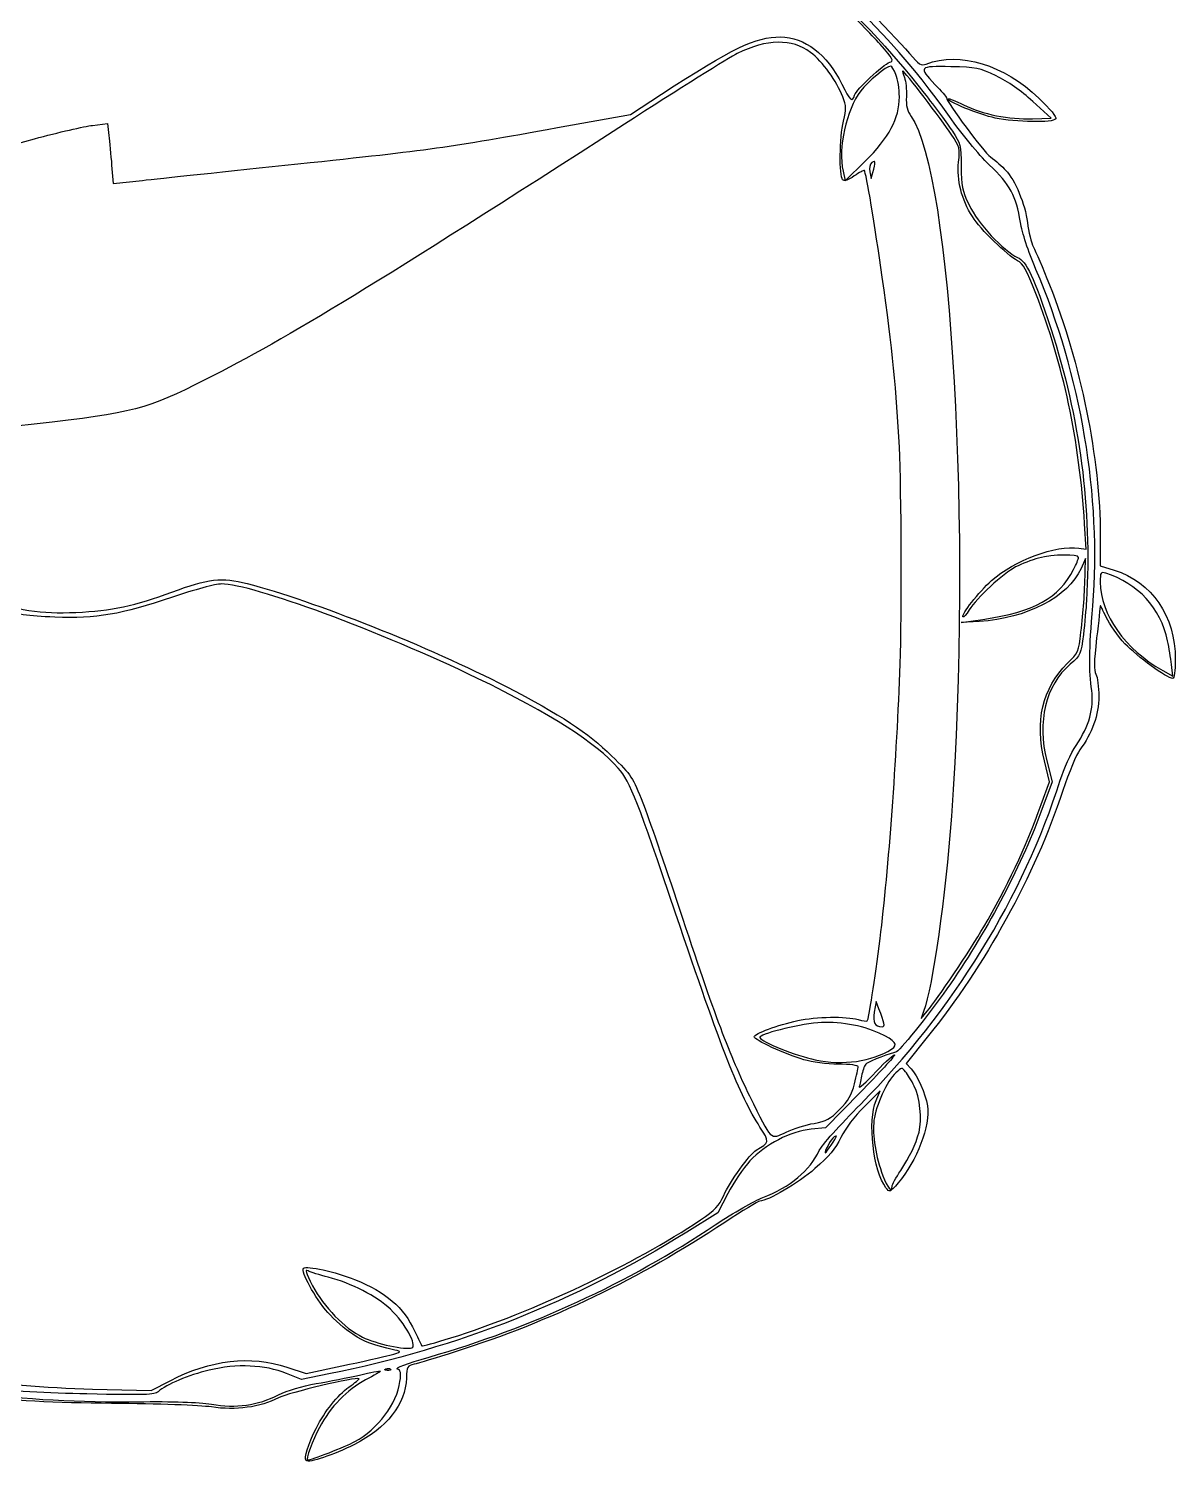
# Model space of a CAD drawing. Extents: x 5 to 509, y -8625 to -7917.
# Drawn here: x 390.37 to 428.7, y -8330.33 to -8282.37 of the extents above; entities that cross this region are included whole.
import ezdxf

# ---------------------------------------------------------------- set-up
doc = ezdxf.new("R2010")
doc.units = 0
doc.layers.add('Corps', color=7, linetype='CONTINUOUS')

msp = doc.modelspace()

# ---------------------------------------------------------------- linework, layer by layer
at = {"layer": 'Corps', "color": 6}
for p, q in [((419.363086, -8283.89992), (419.363076, -8283.89992)), ((410.487546, -8285.23682), (411.524826, -8284.56132)), ((424.554226, -8285.35872), (423.939386, -8284.80032)), ((392.509526, -8285.60262), (393.004766, -8285.54462)), ((393.004766, -8285.54462), (393.050566, -8285.93592)), ((408.045586, -8285.67862), (410.487546, -8285.23682)), ((423.928926, -8285.38172), (424.554226, -8285.35872)), ((393.145366, -8286.93712), (393.194266, -8287.54702)), ((417.595886, -8287.13792), (417.666586, -8287.46052)), ((417.666586, -8287.46052), (418.326496, -8286.81022)), ((418.561306, -8286.84642), (418.561106, -8286.84642)), ((393.194266, -8287.54702), (394.180166, -8287.44082)), ((418.495106, -8287.15972), (418.539006, -8287.38172)), ((418.539006, -8287.38172), (418.597206, -8287.17942)), ((390.554746, -8295.59032), (389.180156, -8295.74622)), ((419.478366, -8296.36182), (419.479276, -8296.36302)), ((425.724356, -8299.77632), (425.671156, -8298.91952)), ((426.197666, -8299.31552), (426.197666, -8300.32742)), ((425.480636, -8299.74032), (425.724356, -8299.77632)), ((425.706536, -8300.08552), (425.553866, -8300.42222)), ((425.693536, -8300.53052), (425.706536, -8300.08552)), ((426.197666, -8300.32742), (426.662266, -8300.47292)), ((425.735796, -8301.50072), (425.735376, -8301.50092)), ((421.543556, -8302.22572), (422.271736, -8302.11752)), ((422.150406, -8302.18872), (421.543556, -8302.22572)), ((428.446106, -8302.83592), (428.446306, -8302.83592)), ((428.291236, -8303.83292), (428.621556, -8304.01852)), ((428.621556, -8304.01852), (428.576356, -8303.62952)), ((428.617566, -8304.08982), (428.617286, -8304.09012)), ((424.501616, -8307.54802), (424.327106, -8306.85142)), ((424.408936, -8306.85372), (424.584186, -8307.55312)), ((424.584186, -8307.55312), (424.210906, -8308.56662)), ((424.224166, -8308.30742), (424.501616, -8307.54802)), ((418.699066, -8314.89182), (418.641466, -8315.24922)), ((418.796466, -8315.13462), (418.699066, -8314.89182)), ((418.796406, -8315.13462), (418.796466, -8315.13462)), ((420.207906, -8315.45882), (420.413366, -8315.21612)), ((420.290306, -8315.22762), (420.207906, -8315.45882)), ((418.800116, -8315.95082), (418.800116, -8315.95082)), ((420.409066, -8316.09062), (419.705026, -8316.96572)), ((419.705026, -8316.96572), (419.872046, -8317.14352)), ((419.978356, -8317.72182), (419.978356, -8317.72142)), ((418.165476, -8317.94072), (417.012496, -8319.11392)), ((418.840396, -8317.88562), (418.306966, -8318.41152)), ((418.700126, -8318.20922), (418.840396, -8317.88562)), ((417.012496, -8319.11392), (416.530686, -8319.16292)), ((417.295096, -8319.42292), (417.295086, -8319.42332)), ((413.746086, -8321.31332), (413.406856, -8321.96542)), ((413.406856, -8321.96542), (412.377746, -8322.60302)), ((402.467596, -8325.18512), (402.467596, -8325.18512)), ((399.490356, -8327.53372), (398.987186, -8327.33042)), ((399.005436, -8327.11782), (399.642746, -8327.32852)), ((400.402956, -8327.34822), (399.490356, -8327.53372)), ((399.642746, -8327.32852), (400.843386, -8327.07712)), ((402.360476, -8327.22752), (402.360526, -8327.22452)), ((392.509456, -8327.85062), (394.464466, -8327.90362)), ((394.464466, -8327.90362), (395.100846, -8327.57252))]:
    msp.add_line(p, q, dxfattribs=at)
for points in [[(421.154626, -8285.30472), (418.882286, -8282.03982), (415.205086, -8278.75452), (411.429816, -8276.61652)], [(411.985876, -8277.18212), (415.229626, -8279.14902), (418.079226, -8281.66202), (420.307606, -8284.52082)], [(416.686686, -8280.06702), (417.515586, -8280.78592), (419.156006, -8282.42712), (419.815656, -8283.19752)], [(418.832306, -8282.88782), (418.561976, -8282.58302), (417.933326, -8281.94302), (417.435306, -8281.46582)], [(411.524826, -8284.56132), (413.907666, -8283.00952), (414.665626, -8282.64472), (415.503686, -8282.64652)], [(416.506356, -8283.16302), (415.897086, -8282.69832), (415.040066, -8282.71162), (414.060666, -8283.20102)], [(415.503686, -8282.64652), (416.313036, -8282.64652), (417.064496, -8283.22602), (417.557506, -8284.22582)], [(414.060666, -8283.20102), (413.802476, -8283.33012), (412.103436, -8284.39422), (410.285046, -8285.56582)], [(417.587456, -8284.64322), (417.392956, -8284.13392), (416.907126, -8283.46872), (416.506356, -8283.16302)], [(419.157246, -8283.49502), (419.308476, -8283.44702), (419.278646, -8283.39132), (418.832306, -8282.88782)], [(419.815656, -8283.19752), (420.140966, -8283.57752), (420.204116, -8283.61722), (420.377876, -8283.55152)], [(420.377876, -8283.55152), (421.496316, -8283.12832), (422.980606, -8283.57752), (424.141996, -8284.69122)], [(417.981616, -8284.59282), (418.043916, -8284.39652), (418.933156, -8283.56622), (419.157246, -8283.49502)], [(419.195566, -8283.61932), (419.052136, -8283.61932), (418.413156, -8284.14462), (418.193766, -8284.44292)], [(419.363076, -8283.89992), (419.298576, -8283.74562), (419.223236, -8283.61932), (419.195566, -8283.61932)], [(419.592606, -8283.78172), (419.577706, -8283.78172), (419.602606, -8283.88072), (419.648906, -8284.00242)], [(421.213146, -8285.89612), (420.907766, -8285.43212), (419.642746, -8283.78172), (419.592606, -8283.78172)], [(421.200656, -8283.64042), (420.131006, -8283.61742), (420.105556, -8283.65042), (420.669146, -8284.23492)], [(422.717756, -8283.95072), (422.144646, -8283.67572), (422.060326, -8283.65842), (421.200656, -8283.64042)], [(417.557506, -8284.22582), (417.831866, -8284.78222), (417.902126, -8284.84312), (417.981616, -8284.59282)], [(419.480216, -8284.64832), (419.480276, -8284.39102), (419.427616, -8284.05422), (419.363086, -8283.89992)], [(419.648906, -8284.00242), (419.695306, -8284.12382), (419.724206, -8284.40962), (419.713606, -8284.63762)], [(420.669146, -8284.23492), (420.877446, -8284.45242), (421.050416, -8284.64962), (421.053506, -8284.67292)], [(423.939386, -8284.80032), (423.549446, -8284.44612), (423.102676, -8284.13542), (422.717756, -8283.95072)], [(418.193766, -8284.44292), (417.696356, -8285.11932), (417.423236, -8286.35032), (417.595886, -8287.13792)], [(417.610956, -8285.46322), (417.712356, -8285.04972), (417.709856, -8284.96332), (417.587456, -8284.64322)], [(418.326496, -8286.81022), (419.139306, -8286.00932), (419.480156, -8285.37072), (419.480216, -8284.64832)], [(419.713606, -8284.63762), (419.698706, -8284.95672), (419.735906, -8285.10982), (419.873756, -8285.30372)], [(420.307606, -8284.52082), (420.666846, -8284.98172), (421.091946, -8285.55602), (421.252336, -8285.79712)], [(422.684386, -8285.35842), (422.155726, -8285.24642), (421.035676, -8284.78842), (421.109656, -8284.71442)], [(421.053506, -8284.67292), (421.076406, -8284.84712), (422.284976, -8286.47182), (422.530556, -8286.65852)], [(421.109656, -8284.71442), (421.128856, -8284.69542), (421.361486, -8284.78742), (421.627426, -8284.91892)], [(424.141996, -8284.69122), (424.524756, -8285.05822), (424.744456, -8285.32742), (424.708616, -8285.38542)], [(421.627426, -8284.91892), (422.260526, -8285.23162), (423.151216, -8285.41072), (423.928926, -8285.38172)], [(390.562066, -8286.05332), (391.360826, -8285.83702), (392.237146, -8285.63422), (392.509526, -8285.60262)], [(410.285046, -8285.56582), (402.059756, -8290.86562), (399.085666, -8292.67912), (396.285096, -8294.10252)], [(399.373476, -8286.89002), (403.887816, -8286.41302), (404.316566, -8286.35312), (408.045586, -8285.67862)], [(417.583756, -8287.41902), (417.462416, -8287.29772), (417.480746, -8285.99552), (417.610956, -8285.46322)], [(419.873756, -8285.30372), (421.218886, -8287.19282), (421.912276, -8299.26812), (421.217336, -8308.70262)], [(422.485826, -8286.91912), (422.123556, -8286.57332), (421.572296, -8285.90482), (421.154626, -8285.30472)], [(424.708616, -8285.38542), (424.625216, -8285.52042), (423.369306, -8285.50392), (422.684386, -8285.35842)], [(387.892856, -8286.59702), (388.302976, -8286.63202), (388.800506, -8286.53002), (390.562066, -8286.05332)], [(393.050566, -8285.93592), (393.075966, -8286.15112), (393.118366, -8286.60172), (393.145366, -8286.93712)], [(421.458416, -8286.83512), (421.511016, -8286.37242), (421.500516, -8286.33232), (421.213146, -8285.89612)], [(421.252336, -8285.79712), (421.533636, -8286.21992), (421.543976, -8286.26142), (421.543976, -8286.97032)], [(422.530556, -8286.65852), (422.700296, -8286.78752), (422.926186, -8286.98472), (423.032546, -8287.09682)], [(394.180166, -8287.44082), (394.722386, -8287.38282), (397.059356, -8287.13462), (399.373476, -8286.89002)], [(418.309216, -8287.11412), (418.292516, -8287.09812), (418.141206, -8287.17812), (417.972456, -8287.29262)], [(418.907396, -8290.67702), (418.665356, -8288.95552), (418.365676, -8287.17062), (418.309216, -8287.11412)], [(418.561106, -8286.84642), (418.493506, -8286.90242), (418.468106, -8287.02342), (418.495106, -8287.15972)], [(418.597206, -8287.17942), (418.695806, -8286.83492), (418.685906, -8286.74292), (418.561306, -8286.84642)], [(421.920226, -8288.65322), (421.561856, -8288.09002), (421.392046, -8287.42162), (421.458416, -8286.83512)], [(421.543976, -8286.97032), (421.543976, -8287.63222), (421.569976, -8287.76052), (421.808186, -8288.26312)], [(423.526316, -8288.84482), (423.387096, -8287.96472), (423.180336, -8287.58212), (422.485826, -8286.91912)], [(423.032546, -8287.09682), (423.349186, -8287.43032), (423.683406, -8288.23462), (423.760476, -8288.84852)], [(417.972456, -8287.29262), (417.765316, -8287.43332), (417.639156, -8287.47442), (417.583756, -8287.41902)], [(421.808186, -8288.26312), (422.096906, -8288.87272), (422.966106, -8289.81192), (423.432686, -8290.01852)], [(423.432926, -8290.12722), (423.080936, -8289.94522), (422.189816, -8289.07682), (421.920226, -8288.65322)], [(424.046196, -8290.41642), (423.791206, -8289.81852), (423.578696, -8289.17602), (423.526316, -8288.84482)], [(423.760476, -8288.84852), (423.799476, -8289.16102), (423.890916, -8289.53092), (423.963156, -8289.67052)], [(423.432686, -8290.01852), (423.731996, -8290.15102), (423.973606, -8290.66992), (424.540716, -8292.39802)], [(423.963156, -8289.67052), (424.035356, -8289.81022), (424.275586, -8290.37772), (424.497086, -8290.93182)], [(424.040456, -8291.22232), (423.730196, -8290.42422), (423.618706, -8290.22332), (423.432926, -8290.12722)], [(425.944696, -8301.66322), (426.242396, -8298.02702), (425.554876, -8293.95392), (424.046196, -8290.41642)], [(419.479276, -8296.36302), (419.387076, -8294.48862), (419.245586, -8293.08212), (418.907396, -8290.67702)], [(424.497086, -8290.93182), (425.541106, -8293.54422), (426.195936, -8296.77212), (426.197666, -8299.31552)], [(425.671156, -8298.91952), (425.499126, -8296.13462), (424.959126, -8293.58582), (424.040456, -8291.22232)], [(424.540716, -8292.39802), (425.516396, -8295.37142), (425.916736, -8298.42082), (425.735796, -8301.50072)], [(396.285096, -8294.10252), (394.303276, -8295.10992), (393.924796, -8295.20812), (390.554746, -8295.59032)], [(419.506866, -8303.60342), (419.565666, -8301.95142), (419.549566, -8297.79752), (419.478366, -8296.36182)], [(422.564736, -8300.82002), (423.319476, -8300.14142), (424.708746, -8299.62702), (425.480636, -8299.74032)], [(424.132716, -8300.07392), (423.910236, -8300.13292), (423.565056, -8300.26532), (423.365716, -8300.36722)], [(425.467816, -8300.04792), (425.467816, -8299.92802), (424.616686, -8299.94452), (424.132716, -8300.07392)], [(425.305446, -8300.45022), (425.394746, -8300.27522), (425.467816, -8300.09422), (425.467816, -8300.04792)], [(423.365716, -8300.36722), (422.951266, -8300.57912), (422.063116, -8301.40192), (421.814266, -8301.80462)], [(425.553866, -8300.42222), (425.121526, -8301.37442), (423.738386, -8302.09232), (422.150406, -8302.18872)], [(422.271736, -8302.11752), (423.989906, -8301.86222), (424.817016, -8301.40772), (425.305446, -8300.45022)], [(425.549296, -8302.54472), (425.631596, -8301.83542), (425.671306, -8301.28002), (425.693536, -8300.53052)], [(426.378066, -8300.57552), (426.208326, -8300.52252), (426.196006, -8300.54352), (426.196006, -8300.87392)], [(428.446306, -8302.83592), (428.215586, -8301.74172), (427.453846, -8300.90922), (426.378066, -8300.57552)], [(426.662266, -8300.47292), (427.922526, -8300.86772), (428.704566, -8302.00972), (428.704566, -8303.45522)], [(395.157676, -8301.20792), (396.375226, -8300.75322), (396.820936, -8300.70312), (397.680736, -8300.92432)], [(396.810106, -8300.93442), (396.628966, -8300.93442), (395.904556, -8301.13062), (395.178106, -8301.37632)], [(405.380506, -8304.09322), (402.143816, -8302.52302), (397.833636, -8300.93442), (396.810106, -8300.93442)], [(397.680736, -8300.92432), (399.871166, -8301.48792), (403.761386, -8303.03432), (406.331486, -8304.36302)], [(421.605586, -8302.03522), (421.536086, -8301.96622), (422.136726, -8301.20492), (422.564736, -8300.82002)], [(426.196006, -8300.87392), (426.196006, -8301.95512), (427.019466, -8303.11812), (428.291236, -8303.83292)], [(388.614776, -8301.36622), (390.073376, -8301.83222), (390.756186, -8301.93832), (391.949326, -8301.88452)], [(395.178106, -8301.37632), (393.454746, -8301.95932), (392.647376, -8302.09632), (391.242206, -8302.04432)], [(391.949326, -8301.88452), (393.145526, -8301.83052), (393.937906, -8301.66352), (395.157676, -8301.20792)], [(425.735376, -8301.50092), (425.721176, -8301.74562), (425.674076, -8302.25002), (425.630876, -8302.62182)], [(391.242206, -8302.04432), (390.337526, -8302.01132), (389.998656, -8301.96032), (389.269356, -8301.74962)], [(421.814266, -8301.80462), (421.721966, -8301.95392), (421.628056, -8302.05772), (421.605586, -8302.03522)], [(425.909396, -8304.50122), (425.814596, -8303.83272), (425.823096, -8303.14962), (425.944696, -8301.66322)], [(426.196806, -8301.66322), (426.196276, -8301.68622), (426.141106, -8302.17062), (426.074736, -8302.74082)], [(426.396146, -8302.04882), (426.286946, -8301.81422), (426.197246, -8301.64072), (426.196806, -8301.66322)], [(427.022436, -8302.93102), (426.787196, -8302.68042), (426.505406, -8302.28342), (426.396146, -8302.04882)], [(425.091756, -8303.59662), (425.461516, -8303.23282), (425.472476, -8303.20772), (425.549296, -8302.54472)], [(425.630876, -8302.62182), (425.553976, -8303.28522), (425.545776, -8303.30352), (425.189496, -8303.61722)], [(426.074736, -8302.74082), (425.979436, -8303.55512), (425.974266, -8303.81532), (426.050536, -8303.95402)], [(428.617286, -8304.09012), (428.428846, -8304.09012), (427.426916, -8303.36202), (427.022436, -8302.93102)], [(428.576356, -8303.62952), (428.551556, -8303.41552), (428.493056, -8303.05842), (428.446106, -8302.83592)], [(428.704566, -8303.45522), (428.704566, -8303.85382), (428.672366, -8304.08982), (428.617566, -8304.08982)], [(418.833896, -8312.78692), (419.123676, -8310.47142), (419.394016, -8306.78252), (419.506866, -8303.60342)], [(424.327106, -8306.85142), (424.000316, -8305.54702), (424.268306, -8304.40682), (425.091756, -8303.59662)], [(425.189496, -8303.61722), (424.363876, -8304.34392), (424.077566, -8305.53102), (424.408936, -8306.85372)], [(410.082736, -8307.09622), (409.345196, -8306.25042), (407.821726, -8305.27742), (405.380506, -8304.09322)], [(406.331486, -8304.36302), (408.148826, -8305.30252), (409.077276, -8305.91252), (409.856846, -8306.67902)], [(426.050536, -8303.95402), (426.103736, -8304.05102), (426.147736, -8304.38542), (426.148136, -8304.69692)], [(425.391566, -8306.33052), (425.823226, -8305.68412), (425.992406, -8305.08632), (425.909396, -8304.50122)], [(426.148136, -8304.69692), (426.148666, -8305.30172), (425.918276, -8305.94692), (425.510516, -8306.48152)], [(424.856456, -8307.49382), (424.974266, -8307.11832), (425.215076, -8306.59482), (425.391566, -8306.33052)], [(409.856846, -8306.67902), (410.531606, -8307.34252), (410.568496, -8307.39812), (410.903036, -8308.25682)], [(425.510516, -8306.48152), (425.403916, -8306.62132), (425.150106, -8307.23412), (424.946566, -8307.84352)], [(411.997756, -8311.93692), (410.757246, -8308.24602), (410.484746, -8307.55722), (410.082736, -8307.09622)], [(418.186156, -8318.32212), (421.261276, -8315.22932), (423.642006, -8311.36452), (424.856456, -8307.49382)], [(424.946566, -8307.84352), (423.986296, -8310.71762), (422.373926, -8313.64822), (420.409066, -8316.09062)], [(410.903036, -8308.25682), (411.093756, -8308.74632), (411.641056, -8310.33012), (412.119276, -8311.77642)], [(421.217336, -8308.70262), (421.017816, -8311.41102), (420.598406, -8314.36312), (420.290306, -8315.22762)], [(424.210906, -8308.56662), (423.517946, -8310.44832), (422.350726, -8312.64172), (421.068806, -8314.47122)], [(422.301646, -8312.39792), (423.067786, -8311.09332), (423.690106, -8309.76922), (424.224166, -8308.30742)], [(414.819996, -8319.09202), (414.121336, -8317.99982), (413.540976, -8316.52852), (411.997756, -8311.93692)], [(412.119276, -8311.77642), (413.308716, -8315.37372), (413.813236, -8316.72022), (414.468936, -8318.04712)], [(420.413366, -8315.21612), (420.729886, -8314.84222), (421.833896, -8313.19462), (422.301646, -8312.39792)], [(418.406946, -8315.54532), (418.455846, -8315.49632), (418.659386, -8314.18162), (418.833896, -8312.78692)], [(421.068806, -8314.47122), (420.427846, -8315.38592), (419.454386, -8316.59002), (419.352986, -8316.59372)], [(416.081366, -8315.53232), (416.696266, -8315.40082), (417.703336, -8315.38292), (418.099336, -8315.49632)], [(418.641466, -8315.24922), (418.583266, -8315.61122), (418.649466, -8315.73732), (418.899056, -8315.74022)], [(418.899056, -8315.74022), (419.010486, -8315.74022), (418.988856, -8315.61392), (418.796406, -8315.13462)], [(414.624936, -8316.07532), (414.624936, -8315.96992), (415.418116, -8315.67412), (416.081366, -8315.53232)], [(416.750766, -8315.60712), (416.025486, -8315.67512), (414.776436, -8315.99142), (414.811406, -8316.09862)], [(418.800116, -8315.95082), (418.247556, -8315.68942), (417.396986, -8315.54672), (416.750766, -8315.60712)], [(418.099336, -8315.49632), (418.251866, -8315.54032), (418.390286, -8315.56232), (418.406946, -8315.54532)], [(416.283666, -8316.83922), (415.658676, -8316.65542), (414.624936, -8316.17942), (414.624936, -8316.07532)], [(414.811406, -8316.09862), (414.857206, -8316.23902), (416.024306, -8316.70882), (416.666636, -8316.84542)], [(419.218716, -8316.48542), (419.455316, -8316.33432), (419.363766, -8316.21742), (418.800116, -8315.95082)], [(417.436086, -8316.98842), (417.055126, -8316.98842), (416.560946, -8316.92042), (416.283666, -8316.83922)], [(416.666636, -8316.84542), (417.590316, -8317.04182), (418.562346, -8316.90442), (419.218716, -8316.48542)], [(419.317396, -8316.67922), (419.317926, -8316.72822), (418.799626, -8317.29542), (418.165476, -8317.94072)], [(419.352986, -8316.59372), (419.241316, -8316.59372), (418.483106, -8316.89132), (418.376196, -8316.97192)], [(418.704476, -8317.23832), (419.040986, -8316.88232), (419.316776, -8316.63072), (419.317396, -8316.67922)], [(418.103666, -8317.07942), (418.103396, -8317.02842), (417.839456, -8316.99242), (417.436086, -8316.98842)], [(417.979056, -8317.64582), (418.047856, -8317.38052), (418.103916, -8317.12572), (418.103666, -8317.07942)], [(418.134456, -8317.74972), (418.111556, -8317.82472), (418.368026, -8317.59432), (418.704476, -8317.23832)], [(418.229856, -8317.32782), (418.200156, -8317.48522), (418.157456, -8317.67502), (418.134456, -8317.74972)], [(418.376196, -8316.97192), (418.325396, -8317.00992), (418.259376, -8317.17052), (418.229856, -8317.32782)], [(419.356026, -8317.28192), (419.067916, -8317.55252), (418.691416, -8318.37332), (418.630066, -8318.86452)], [(419.684986, -8317.24392), (419.564826, -8317.09072), (419.558326, -8317.09142), (419.356026, -8317.28192)], [(419.978356, -8317.72142), (419.884456, -8317.54472), (419.752396, -8317.32982), (419.684986, -8317.24392)], [(419.872046, -8317.14352), (420.088896, -8317.37432), (420.349386, -8317.96752), (420.415506, -8318.38112)], [(417.483136, -8318.50562), (417.771616, -8318.21192), (417.881806, -8318.02092), (417.979056, -8317.64582)], [(420.136206, -8319.26152), (420.245036, -8318.85702), (420.164706, -8318.07222), (419.978356, -8317.72182)], [(414.468936, -8318.04712), (415.230546, -8319.58852), (415.150626, -8319.50982), (415.699656, -8319.25852)], [(416.798436, -8319.87862), (416.871936, -8319.71622), (417.496356, -8319.01582), (418.186156, -8318.32212)], [(419.032306, -8321.12212), (418.606276, -8320.57282), (418.412456, -8318.87302), (418.700126, -8318.20922)], [(416.630586, -8318.96792), (417.045596, -8318.89492), (417.163526, -8318.83092), (417.483136, -8318.50562)], [(418.306966, -8318.41152), (417.974166, -8318.73962), (417.679866, -8319.12692), (417.524556, -8319.44112)], [(420.415506, -8318.38112), (420.519256, -8319.02962), (420.058256, -8320.24702), (419.438836, -8320.96022)], [(416.530686, -8319.16292), (415.837786, -8319.23392), (414.986226, -8319.67562), (414.484246, -8320.22482)], [(414.694386, -8319.86782), (415.141716, -8319.60632), (415.143196, -8319.59722), (414.819996, -8319.09202)], [(415.699656, -8319.25852), (415.946726, -8319.14532), (416.365636, -8319.01462), (416.630586, -8318.96792)], [(418.630066, -8318.86452), (418.570066, -8319.34652), (418.691366, -8320.09922), (418.929436, -8320.72192)], [(419.524526, -8320.54502), (419.825076, -8320.09232), (420.026206, -8319.67022), (420.136206, -8319.26152)], [(417.524556, -8319.44112), (417.337356, -8319.81992), (417.122666, -8320.07812), (416.658686, -8320.48232)], [(417.295086, -8319.42332), (417.207486, -8319.47732), (416.944956, -8319.94882), (417.002466, -8319.94882)], [(417.002466, -8319.94882), (417.035266, -8319.94882), (417.372346, -8319.45072), (417.375196, -8319.39792)], [(417.375196, -8319.39792), (417.375196, -8319.38392), (417.339896, -8319.39792), (417.295096, -8319.42292)], [(413.605856, -8321.38052), (413.809706, -8320.92392), (414.479206, -8319.99362), (414.694386, -8319.86782)], [(414.484246, -8320.22482), (414.264856, -8320.46492), (413.932676, -8320.95472), (413.746086, -8321.31332)], [(414.914556, -8321.44712), (415.817686, -8321.10722), (416.499436, -8320.53962), (416.798436, -8319.87862)], [(416.658686, -8320.48232), (416.109906, -8320.96042), (415.079496, -8321.56712), (414.816276, -8321.56712)], [(418.929436, -8320.72192), (419.083766, -8321.12522), (419.237536, -8321.29902), (419.237536, -8321.07022)], [(419.237536, -8321.07022), (419.237536, -8321.01922), (419.366736, -8320.78282), (419.524526, -8320.54502)], [(419.438836, -8320.96022), (419.164156, -8321.27652), (419.154936, -8321.28022), (419.032306, -8321.12212)], [(412.828516, -8322.19692), (413.322456, -8321.86502), (413.448616, -8321.73252), (413.605856, -8321.38052)], [(413.326756, -8322.35992), (413.925006, -8321.96142), (414.639506, -8321.55072), (414.914556, -8321.44712)], [(414.816276, -8321.56712), (414.763076, -8321.56712), (414.233816, -8321.88822), (413.640766, -8322.28072)], [(412.377746, -8322.60302), (408.590666, -8324.94942), (404.785496, -8326.45722), (400.402956, -8327.34822)], [(403.756776, -8326.78332), (407.171816, -8325.80232), (410.396496, -8324.31182), (413.326756, -8322.35992)], [(404.487036, -8326.14032), (407.234306, -8325.27972), (410.627746, -8323.67542), (412.828516, -8322.19692)], [(413.640766, -8322.28072), (410.802256, -8324.15952), (407.822526, -8325.59072), (404.633136, -8326.60722)], [(400.372046, -8325.29412), (399.942796, -8324.80332), (399.458206, -8323.91812), (399.562016, -8323.81432)], [(399.562016, -8323.81432), (399.658616, -8323.71732), (400.640836, -8323.93252), (401.268356, -8324.18752)], [(399.711166, -8323.89932), (399.593296, -8323.83632), (399.627566, -8323.94732), (399.864876, -8324.39922)], [(400.386916, -8324.11472), (400.098686, -8324.04072), (399.794616, -8323.94402), (399.711166, -8323.89932)], [(399.864876, -8324.39922), (400.236366, -8325.10622), (400.929516, -8325.82012), (401.529806, -8326.11402)], [(402.467596, -8325.18512), (402.006596, -8324.74742), (401.163266, -8324.31362), (400.386916, -8324.11472)], [(401.268356, -8324.18752), (402.326936, -8324.61762), (402.894906, -8325.10772), (403.281876, -8325.92472)], [(401.205836, -8326.01822), (400.952336, -8325.85442), (400.577136, -8325.52852), (400.372046, -8325.29412)], [(403.179376, -8326.47242), (403.371906, -8326.39842), (402.958816, -8325.65132), (402.467596, -8325.18512)], [(403.281876, -8325.92472), (403.400856, -8326.17582), (403.505726, -8326.39442), (403.514946, -8326.41042)], [(402.610336, -8326.54932), (401.854906, -8326.37562), (401.623446, -8326.28812), (401.205836, -8326.01822)], [(401.529806, -8326.11402), (401.993846, -8326.34132), (402.969026, -8326.55312), (403.179376, -8326.47242)], [(403.514946, -8326.41042), (403.523946, -8326.42642), (403.961586, -8326.30492), (404.487036, -8326.14032)], [(383.199556, -8326.95002), (386.507556, -8327.86162), (390.251936, -8328.32152), (393.993396, -8328.27592)], [(383.750116, -8326.67302), (386.286666, -8327.35702), (389.321116, -8327.76492), (392.509456, -8327.85062)], [(395.100846, -8327.57252), (396.446536, -8326.87242), (397.789626, -8326.71602), (399.005436, -8327.11782)], [(400.843386, -8327.07712), (401.503726, -8326.93882), (402.226026, -8326.77612), (402.448516, -8326.71542)], [(402.448516, -8326.71542), (402.842906, -8326.60792), (402.846996, -8326.60372), (402.610336, -8326.54932)], [(402.695476, -8327.18132), (402.607976, -8327.14832), (403.001046, -8327.00032), (403.756776, -8326.78332)], [(404.633136, -8326.60722), (404.010126, -8326.80582), (403.391136, -8326.99212), (403.257666, -8327.02132)], [(393.143666, -8328.33052), (389.391556, -8328.30052), (387.168436, -8328.03192), (383.890266, -8327.21442)], [(396.400686, -8327.22012), (395.707726, -8327.38582), (394.981456, -8327.69332), (394.702076, -8327.93932)], [(398.987186, -8327.33042), (398.263956, -8327.03832), (397.327896, -8326.99842), (396.400686, -8327.22012)], [(401.416746, -8327.50882), (401.335246, -8327.43382), (399.058426, -8327.97202), (398.721226, -8328.14582)], [(399.980946, -8327.67112), (400.403696, -8327.59712), (401.055176, -8327.46772), (401.428656, -8327.38252)], [(401.428656, -8327.38252), (401.802126, -8327.29752), (402.118456, -8327.23832), (402.131576, -8327.25142)], [(402.131576, -8327.25142), (402.144576, -8327.26442), (401.921106, -8327.39682), (401.634666, -8327.54542)], [(402.360526, -8327.22452), (402.266326, -8327.22452), (402.247116, -8327.20152), (402.311626, -8327.17552)], [(402.311626, -8327.17552), (402.369826, -8327.15252), (402.439826, -8327.15552), (402.466686, -8327.18552)], [(402.466686, -8327.18552), (402.493286, -8327.21252), (402.445686, -8327.23152), (402.360476, -8327.22752)], [(402.784676, -8327.59742), (402.825576, -8327.30012), (402.809476, -8327.22502), (402.695476, -8327.18132)], [(403.257666, -8327.02132), (403.029546, -8327.07132), (403.014016, -8327.09932), (402.999776, -8327.48532)], [(392.315156, -8328.01632), (391.079656, -8327.99032), (389.577236, -8327.91142), (388.976446, -8327.83992)], [(398.725206, -8328.04662), (399.020066, -8327.90012), (399.515546, -8327.75202), (399.980946, -8327.67112)], [(399.982906, -8329.16492), (400.271566, -8328.59352), (400.695306, -8328.05992), (401.079676, -8327.78392)], [(401.634666, -8327.54542), (401.024536, -8327.86172), (400.452286, -8328.45152), (400.088416, -8329.13912)], [(401.079676, -8327.78392), (401.276096, -8327.64282), (401.427826, -8327.51902), (401.416746, -8327.50882)], [(402.999776, -8327.48532), (402.967576, -8328.35642), (402.337886, -8329.16192), (401.266316, -8329.70272)], [(401.278596, -8329.60892), (402.041016, -8329.19392), (402.683466, -8328.33592), (402.784676, -8327.59742)], [(394.702076, -8327.93932), (394.580376, -8328.04642), (394.260386, -8328.05682), (392.315156, -8328.01632)], [(396.478846, -8328.45112), (396.088296, -8328.39312), (394.711406, -8328.34322), (393.143666, -8328.33052)], [(393.993396, -8328.27592), (395.224556, -8328.26092), (396.029376, -8328.28892), (396.479366, -8328.36192)], [(398.721226, -8328.14582), (398.108126, -8328.46202), (397.295746, -8328.57262), (396.478846, -8328.45112)], [(396.479366, -8328.36192), (397.308826, -8328.49632), (398.021286, -8328.39592), (398.725206, -8328.04662)], [(399.644046, -8330.24402), (399.564546, -8330.16402), (399.706846, -8329.71152), (399.982906, -8329.16492)], [(400.088416, -8329.13912), (399.873976, -8329.54442), (399.624256, -8330.22522), (399.690056, -8330.22522)], [(401.266316, -8329.70272), (400.563206, -8330.05752), (399.734176, -8330.33412), (399.644046, -8330.24402)], [(399.690056, -8330.22522), (399.814976, -8330.22522), (400.968576, -8329.77762), (401.278596, -8329.60892)]]:
    msp.add_open_spline(points, degree=3, dxfattribs=at)

doc.saveas('drawing.dxf')
